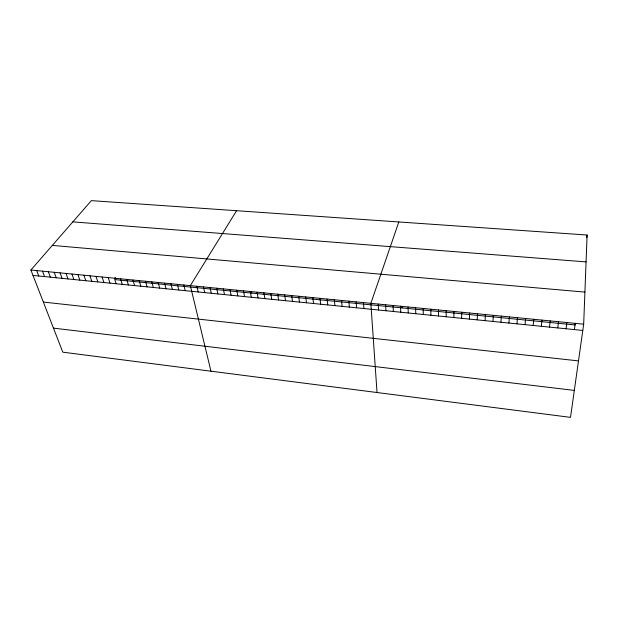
<?xml version="1.0" encoding="UTF-8"?>
<svg xmlns="http://www.w3.org/2000/svg" width="618" height="618" viewBox="0 0 618 618"><rect width="100%" height="100%" fill="white"/><g stroke="black" fill="none" stroke-linecap="round" stroke-linejoin="round"><path stroke-width="0.93" d="M446.181 316.771L446.204 310.715M453.882 317.544L453.96 311.472M461.631 318.316L461.746 312.237M469.41 319.097L469.58 313.002M477.235 319.877L477.451 313.774M583.678 324.187L587.1 235.018L91.34 200.634L30.9 270.012L62.804 352.175L570.514 417.366L583.678 324.187L30.9 270.012M485.099 320.665L485.362 314.554M493.01 321.453L493.318 315.327M500.959 322.248L501.314 316.115M508.946 323.052L509.356 316.903M516.98 323.855L517.436 317.691M525.053 324.659L525.563 318.494M533.172 325.477L533.736 319.29M541.329 326.289L541.947 320.093M549.533 327.115L550.198 320.904M557.784 327.934L558.502 321.715M566.073 328.768L566.845 322.534M574.408 329.603L575.234 323.361M575.381 323.237L575.149 324.952L115.921 279.707L115.211 277.42M586.76 237.575L587.1 235.018M398.826 221.955L370.854 303.33L377.034 392.53M236.594 210.707L190.329 285.632L210.97 371.202M72.839 221.87L586.065 261.901M52.345 245.4L584.906 292.098M33.009 275.435L582.789 330.437M43.345 302.063L578.487 360.904M53.465 328.119L574.323 390.406M36.686 270.576L38.772 276.014M42.495 271.147L44.558 276.594M48.335 271.719L50.367 277.173M54.206 272.291L56.207 277.76M60.093 272.87L62.078 278.347M66.018 273.45L67.965 278.934M71.958 274.037L73.89 279.529M77.93 274.616L79.838 280.124M83.932 275.211L85.809 280.719M89.965 275.798L91.812 281.321M96.022 276.393L97.837 281.924M102.101 276.988L103.894 282.526M108.212 277.59L109.973 283.137M114.353 278.193L116.091 283.747M120.525 278.795L122.233 284.365M126.721 279.398L128.397 284.983M132.947 280.008L134.593 285.601M139.204 280.626L140.819 286.227M145.493 281.244L147.076 286.852M151.804 281.862L153.364 287.478M158.146 282.48L159.676 288.112M164.527 283.106L166.018 288.745M170.931 283.732L172.391 289.386M177.366 284.365L178.795 290.02M183.832 284.998L185.23 290.669M196.856 286.273L198.193 291.966M203.415 286.914L204.72 292.615M210.004 287.563L211.279 293.272M216.624 288.212L217.868 293.929M223.283 288.861L224.489 294.593M229.973 289.518L231.14 295.257M236.686 290.182L237.822 295.929M243.438 290.839L244.543 296.601M250.228 291.503L251.294 297.273M251.426 291.503L251.719 293.086M257.042 292.175L258.077 297.953M263.894 292.847L264.89 298.633M270.784 293.519L271.742 299.321M277.698 294.199L278.625 300.008M284.651 294.879L285.539 300.703M291.642 295.566L292.492 301.399M298.664 296.254L299.475 302.094M305.725 296.941L306.497 302.797M312.816 297.637L313.55 303.5M319.939 298.339L320.634 304.21M327.107 299.042L327.764 304.929M334.307 299.745L334.925 305.64M341.545 300.456L342.117 306.358M348.815 301.167L349.348 307.084M356.123 301.885L356.617 307.81M363.469 302.604L363.925 308.544M378.216 304.048L378.587 310.012M385.617 304.774L385.949 310.746M393.056 305.501L393.342 311.487M400.534 306.234L400.773 312.229M402.102 306.265L402.171 307.911M408.05 306.976L408.251 312.978M415.605 307.71L415.76 313.728M423.191 308.459L423.307 314.485M430.823 309.209L430.893 315.242M438.494 309.958L438.517 316.007"/></g></svg>
